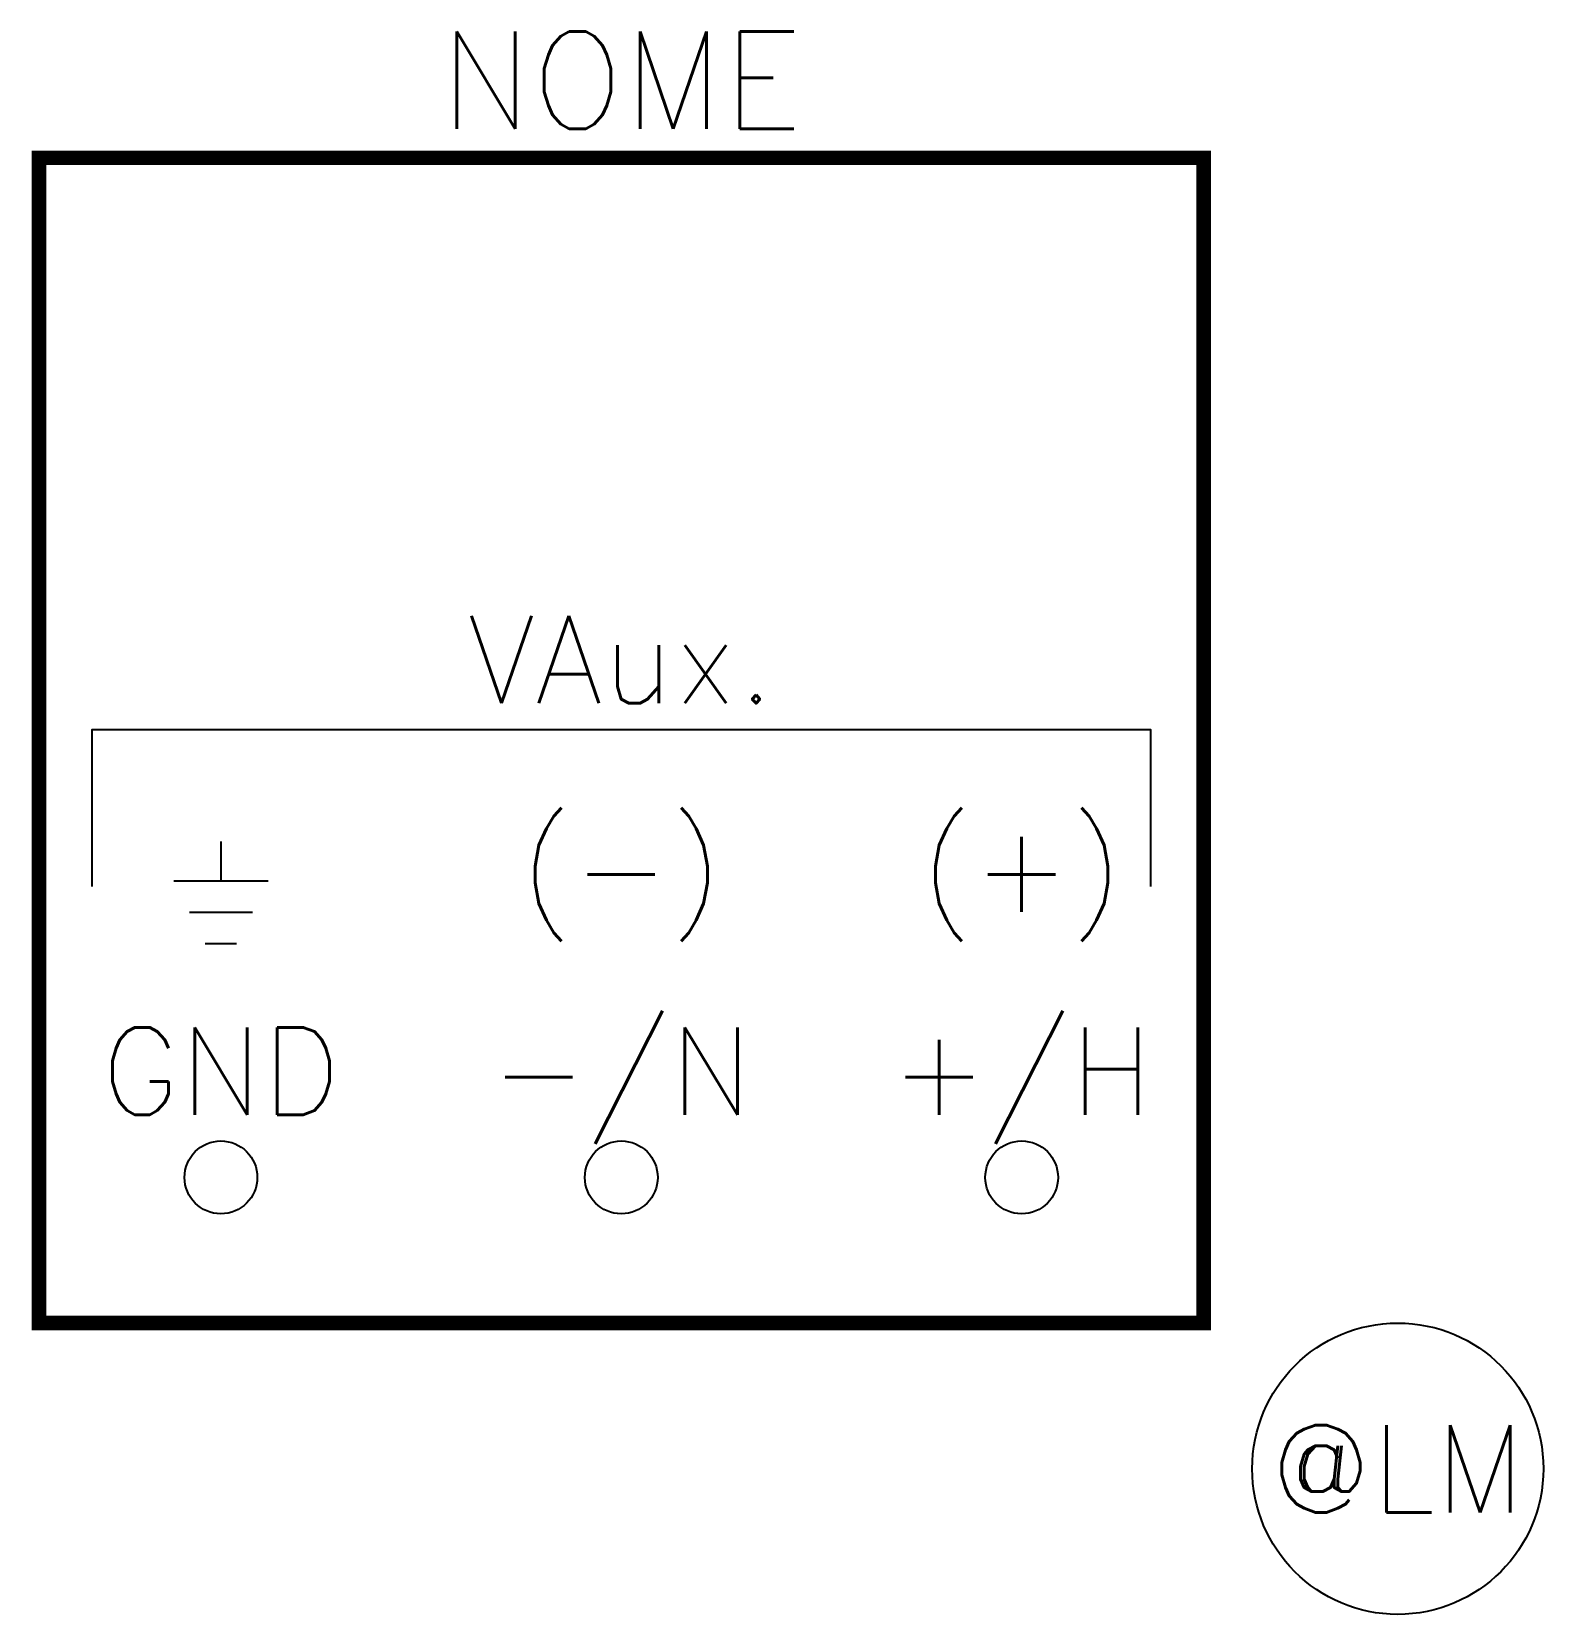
# Model space of a CAD drawing. Header units: millimetres. Extents: x -0.2 to 31, y -30 to 2.6.
import ezdxf
from ezdxf.enums import TextEntityAlignment as Align

# ---------------------------------------------------------------- set-up
doc = ezdxf.new("R2010")
doc.units = ezdxf.units.MM
doc.header["$LTSCALE"] = 10
doc.styles.add('romans', font='romans.shx', dxfattribs={"width": 0.9})

msp = doc.modelspace()

# ---------------------------------------------------------------- linework, layer by layer
for p, q in [((3.75, -14.078), (3.75, -14.888)), ((2.778, -14.888), (4.722, -14.888)), ((3.102, -15.536), (4.398, -15.536)), ((3.426, -16.184), (4.074, -16.184))]:
    msp.add_line(p, q)
at = {"color": 5, "const_width": 0.3}
msp.add_lwpolyline([(0, -24), (0, 0), (24, 0), (24, -24)], close=True, dxfattribs=at)
at = {"color": 7}
msp.add_lwpolyline([(1.094, -15.006), (1.094, -11.774), (22.906, -11.774), (22.906, -15.006)], dxfattribs=at)
for centre in [(3.75, -21), (12, -21), (20.25, -21)]:
    msp.add_circle(centre, 0.75, dxfattribs=at)
msp.add_circle((28, -27), 3)

# ---------------------------------------------------------------- texts
at = {"color": 7, "style": 'romans'}
msp.add_text('VAux.', height=1.8, dxfattribs=at).set_placement((12, -11.774), align=Align.BOTTOM_CENTER)
for s, p in [('(-)', (12, -15.531)), ('(+)', (20.25, -15.531))]:
    msp.add_text(s, height=1.8, dxfattribs=at).set_placement(p, align=Align.CENTER)
at = {"style": 'romans', "flags": 4}
msp.add_attdef('NOME', text='NOME', height=2, dxfattribs=at).set_placement((12, 0), align=Align.BOTTOM_CENTER)
at = {"color": 7, "style": 'romans', "flags": 4}
for tag, text, p in [('-/N', '-/N', (12, -20.25)), ('+/H', '+/H', (20.25, -20.25)), ('GND', 'GND', (3.75, -20.25))]:
    msp.add_attdef(tag, text=text, height=1.8, dxfattribs=at).set_placement(p, align=Align.BOTTOM_CENTER)
at = {"lineweight": -3, "style": 'romans', "flags": 4}
msp.add_attdef('@LM', text='@LM', height=1.8, dxfattribs=at).set_placement((28, -27), align=Align.MIDDLE)

doc.saveas('drawing.dxf')
